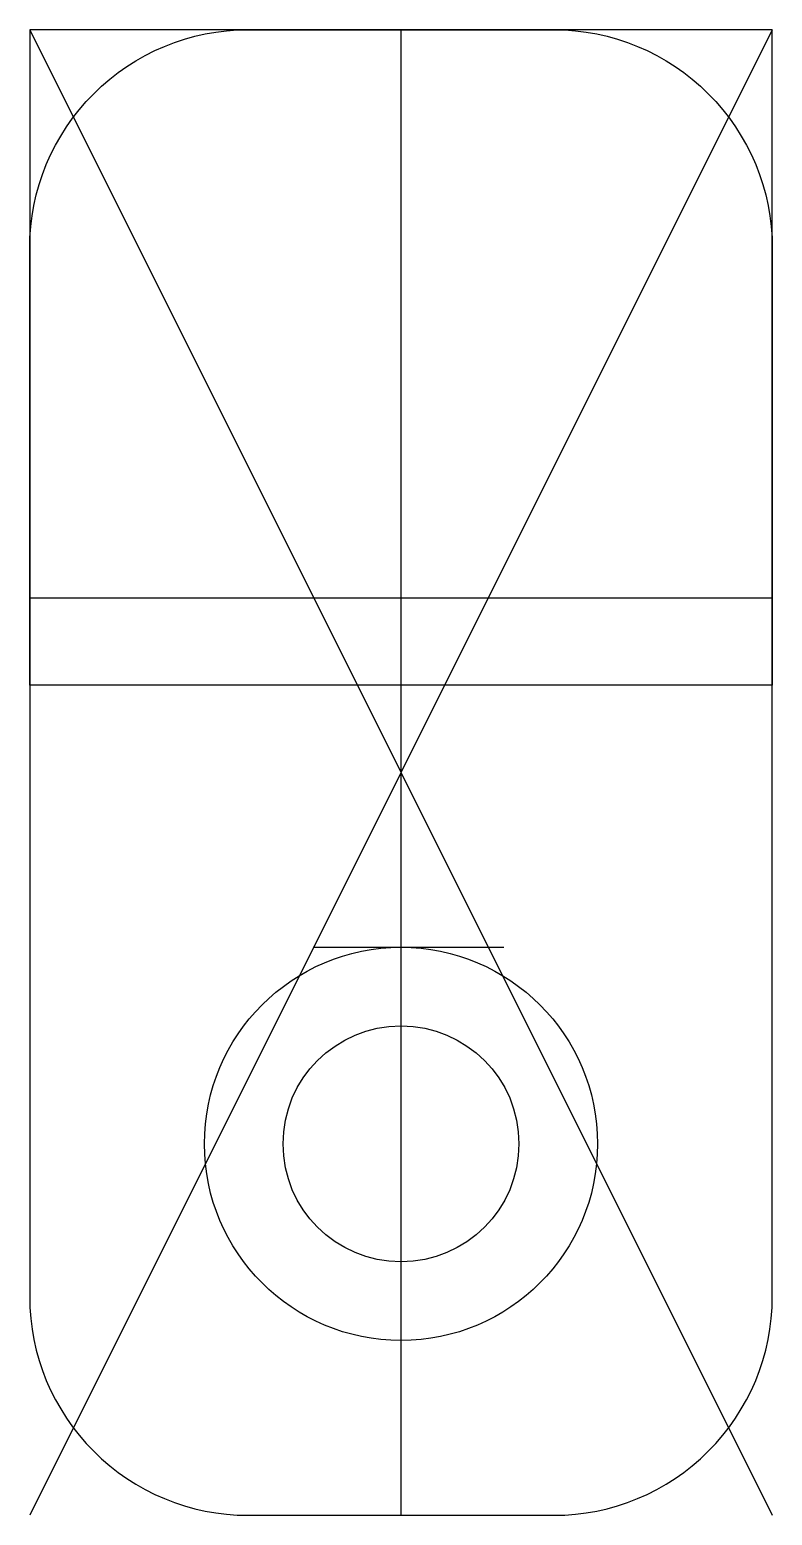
# Model space of a CAD drawing. Header units: millimetres. Extents: x -8.5 to 8.5, y -17 to 17.
import ezdxf

# ---------------------------------------------------------------- set-up
doc = ezdxf.new("R2010")
doc.units = ezdxf.units.MM
doc.layers.get('0').update_dxf_attribs({"linetype": 'CONTINUOUS'})

msp = doc.modelspace()

# ---------------------------------------------------------------- linework, layer by layer
for p, q in [((8.5, 17), (-8.5, -17)), ((-8.5, 17), (8.5, -17)), ((0, -17), (0, 17)), ((0, 2), (0, 17)), ((-8.5, 4), (8.5, 4)), ((-2.01, -4), (2.353, -4))]:
    msp.add_line(p, q)
for points in [[(8.5, 17), (-8.5, 17), (-8.5, -12, 0.414214), (-3.5, -17), (3.5, -17, 0.414214), (8.5, -12)], [(-3.5, 17), (3.5, 17, -0.414214), (8.5, 12), (8.5, 2), (-8.5, 2), (-8.5, 12, -0.414214)]]:
    msp.add_lwpolyline(points, format="xyb", close=True)
for radius in [4.5, 2.7]:
    msp.add_circle((0, -8.5), radius)

doc.saveas('drawing.dxf')
